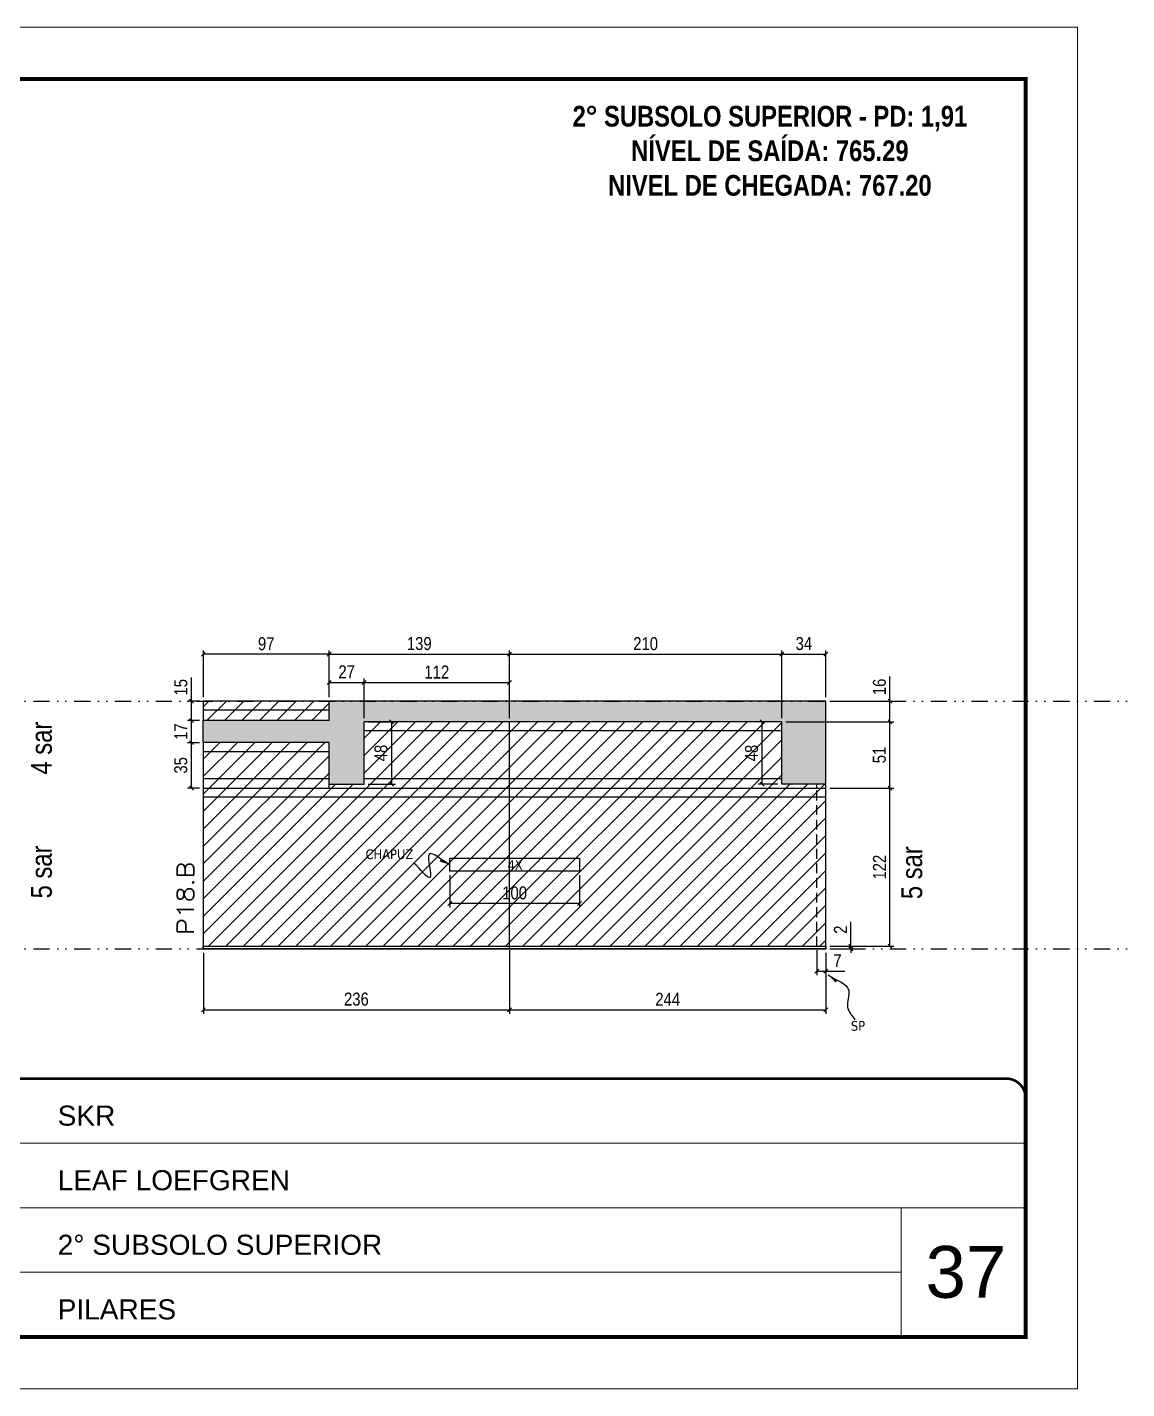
# Model space of a CAD drawing. Extents: x 13741 to 27878, y -21631 to 6985.
# Drawn here: x 15089 to 15936, y -4402 to -3352 of the extents above; entities that cross this region are included whole.
import ezdxf

# ---------------------------------------------------------------- set-up
doc = ezdxf.new("R2010")
doc.units = 0
for name, pattern in [('CONTINUO', [0]), ('DASHED', [0.75, 0.5, -0.25]), ('DIVIDE2', [0.625, 0.25, -0.125, 0, -0.125, 0, -0.125]), ('HIDDEN', [0.375, 0.25, -0.125])]:
    doc.linetypes.add(name, pattern=pattern)
for name, color, linetype, lineweight in [('CARIMBO', 255, 'Continuous', 9), ('Folhas', 255, 'Continuous', 9), ('Hachura', 251, 'Continuous', 9), ('SARRAFO DE PRESSAO', 251, 'DASHED', 9), ('Texto Seção', 7, 'Continuous', 15)]:
    doc.layers.add(name, color=color, linetype=linetype, lineweight=lineweight)
for name, color, linetype in [('COTA', 241, 'Continuous'), ('NOMENCLATURA', 7, 'Continuous'), ('Nível', 160, 'Continuous'), ('Painéis', 200, 'Continuous'), ('SARR_2.2x10', 60, 'Continuous'), ('SARR_2.2x7', 40, 'Continuous'), ('Sarrafo de Pressão', 42, 'HIDDEN'), ('texto', 7, 'Continuous')]:
    doc.layers.add(name, color=color, linetype=linetype)
doc.styles.add('ARIAL', font='arial.ttf')
doc.styles.add('ARIAL_NARROW', font='ARIALN.TTF', dxfattribs={"height": 0.2})
doc.styles.add('COTA TECNICA', font='techl___.ttf', dxfattribs={"height": 10})
doc.styles.add('COTA TECNICA-50', font='techl___.ttf', dxfattribs={"height": 10})
doc.styles.add('REGUA-120', font='ROMANS.shx', dxfattribs={"height": 15})
doc.styles.add('ROMANC', font='techb___.ttf', dxfattribs={"height": 2.5})
doc.styles.get("Standard").update_dxf_attribs({"font": 'arial.ttf'})
doc.styles.add('Tecnologia', font='')
doc.styles.get('Tecnologia').set_extended_font_data('Forgotten Futurist')
doc.dimstyles.new('COTA PAINEL-50', dxfattribs={"dimtxt": 10, "dimasz": 3, "dimexe": 3, "dimexo": 3, "dimgap": 3, "dimtad": 1, "dimdec": 1, "dimzin": 12, "dimdsep": 46, "dimtxsty": 'COTA TECNICA-50', "dimblk1": 'OBLIQUE', "dimblk2": 'OBLIQUE', "dimsah": 1, "dimcen": 0.9, "dimclrd": 4, "dimclre": 4, "dimclrt": 240, "dimadec": 1, "dimazin": 3, "dimtfac": 1, "dimtdec": 1, "dimtmove": 0, "dimatfit": 3, "dimfxl": 1, "dimtolj": 1, "dimtzin": 12, "dimarcsym": 0})
doc.dimstyles.new('PAINEL', dxfattribs={"dimtxt": 10, "dimasz": 3, "dimexe": 3, "dimexo": 3, "dimgap": 3, "dimtad": 1, "dimdec": 1, "dimzin": 12, "dimdsep": 46, "dimtxsty": 'COTA TECNICA', "dimblk1": 'OBLIQUE', "dimblk2": 'OBLIQUE', "dimsah": 1, "dimcen": 0.9, "dimclrd": 4, "dimclre": 4, "dimclrt": 240, "dimadec": 1, "dimazin": 3, "dimtfac": 1, "dimtdec": 1, "dimtmove": 0, "dimatfit": 3, "dimfxl": 1, "dimtolj": 1, "dimtzin": 12, "dimarcsym": 0})
doc.dimstyles.get("Standard").update_dxf_attribs({"dimtxt": 0.18, "dimasz": 0.18, "dimexe": 0.18, "dimexo": 0.0625, "dimgap": 0.09, "dimtad": 0, "dimtih": 1, "dimtoh": 1, "dimdec": 4, "dimzin": 0, "dimdsep": 46, "dimtxsty": 'Standard', "dimcen": 0.09, "dimadec": 0, "dimazin": 0, "dimtfac": 1, "dimtdec": 4, "dimtofl": 0, "dimtmove": 0, "dimatfit": 3, "dimfxl": 1, "dimtolj": 1, "dimtzin": 0, "dimarcsym": 0})

# ---------------------------------------------------------------- blocks, each defined once
blk = doc.blocks.new('9999999999')
at = {"color": 30, "linetype": 'CONTINUO'}
for p, q in [((98564.6, 34230.2), (98564.6, 34429.4)), ((98564.6, 34379.6), (99584, 34379.6)), ((98564.6, 34329.8), (99488, 34329.8)), ((99584, 34329.8), (99488, 34329.8)), ((99488, 34329.8), (99488, 34230.2)), ((98564.6, 34280), (99488, 34280))]:
    blk.add_line(p, q, dxfattribs=at)
at = {"color": 30, "linetype": 'CONTINUO', "const_width": 2}
blk.add_lwpolyline([(99584, 34230.2), (99584, 34414.4, 0.414214), (99569, 34429.4), (98229, 34429.4, 0.414214), (98214, 34414.4), (98214, 34245.2, 0.414214), (98229, 34230.2), (99584, 34230.2)], format="xyb", dxfattribs=at)
at = {"layer": 'Folhas'}
blk.add_lwpolyline([(98139, 34190.2), (99624, 34190.2), (99624, 35240.2), (98139, 35240.2)], close=True, dxfattribs=at)
at = {"layer": 'Folhas', "color": 30, "const_width": 3}
blk.add_lwpolyline([(98214, 34230.2), (99584, 34230.2), (99584, 35200.2), (98214, 35200.2)], close=True, dxfattribs=at)
at = {"color": 7, "linetype": 'Continuous', "ltscale": 5, "style": 'ARIAL'}
for s, height, p in [('SKR', 15.48, (98837.7, 34393.1)), ('LEAF LOEFGREN', 15.483, (98837.7, 34343.3)), ('2° SUBSOLO SUPERIOR', 15.483, (98837.7, 34293.5)), ('NOVA SISTEMAS CONSTRUTIVOS', 11.059, (98263.2, 34267.2)), ('PILARES', 15.48, (98837.7, 34243.7))]:
    blk.add_text(s, height=height, dxfattribs=at).set_placement(p)
at = {"layer": 'Folhas', "color": 7, "style": 'Tecnologia', "width": 1.5}
for s, p in [('CLIENTE:', (98573.7, 34397.2)), ('OBRA:', (98573.7, 34347.3)), ('PAVIMENTO:', (98573.7, 34297.5)), ('PROJETO:', (98573.7, 34247.7))]:
    blk.add_text(s, height=14, dxfattribs=at).set_placement(p)
blk = doc.blocks.new('_Oblique')
at = {"color": 0, "linetype": 'ByBlock', "lineweight": -2}
blk.add_line((-0.5, -0.5), (0.5, 0.5), dxfattribs=at)
blk = doc.blocks.new('*D1741')
at = {"layer": 'COTA', "color": 4, "lineweight": -2, "transparency": 16777216}
for p, q in [((15697.5, -4064.2), (15697.5, -4083.4)), ((15704.5, -4066.2), (15704.5, -4083.4)), ((15697.5, -4080.4), (15704.5, -4080.4)), ((15704.5, -4080.4), (15719.2, -4080.4))]:
    blk.add_line(p, q, dxfattribs=at)
at = {"layer": 'Defpoints', "color": 0, "transparency": 16777216}
for p in [(15697.5, -4061.2), (15704.5, -4063.2), (15704.5, -4080.4)]:
    blk.add_point(p, dxfattribs=at)
at = {"layer": 'COTA', "color": 4, "lineweight": -2, "transparency": 16777216, "xscale": 3, "yscale": 3, "zscale": 3, "rotation": 180}
blk.add_blockref('_Oblique', (15697.5, -4080.4), dxfattribs=at)
at = {"layer": 'COTA', "color": 4, "lineweight": -2, "transparency": 16777216, "xscale": 3, "yscale": 3, "zscale": 3}
blk.add_blockref('_Oblique', (15704.5, -4080.4), dxfattribs=at)
at = {"layer": 'COTA', "color": 240, "transparency": 16777216, "insert": (15713.4, -4072.3), "char_height": 10, "attachment_point": 5, "style": 'COTA TECNICA-50'}
blk.add_mtext('\\A1;7', dxfattribs=at)
blk = doc.blocks.new('*D1742')
at = {"layer": 'COTA', "color": 4, "lineweight": -2, "transparency": 16777216}
for p, q in [((15723.7, -4061.2), (15723.7, -4042.4)), ((15707.5, -4061.2), (15726.7, -4061.2)), ((15707.5, -4063.2), (15726.7, -4063.2)), ((15723.7, -4063.2), (15723.7, -4061.2)), ((15723.7, -4063.2), (15723.7, -4066.2))]:
    blk.add_line(p, q, dxfattribs=at)
at = {"layer": 'Defpoints', "color": 0, "transparency": 16777216}
for p in [(15704.5, -4061.2), (15704.5, -4063.2), (15723.7, -4063.2)]:
    blk.add_point(p, dxfattribs=at)
at = {"layer": 'COTA', "color": 4, "lineweight": -2, "transparency": 16777216, "xscale": 3, "yscale": 3, "zscale": 3}
for p, rotation in [((15723.7, -4061.2), 270), ((15723.7, -4063.2), 90)]:
    blk.add_blockref('_Oblique', p, dxfattribs=dict(at, rotation=rotation))
at = {"layer": 'COTA', "color": 240, "transparency": 16777216, "insert": (15715.7, -4048.4), "char_height": 10, "attachment_point": 5, "rotation": 90, "style": 'COTA TECNICA-50'}
blk.add_mtext('\\A1;2', dxfattribs=at)
blk = doc.blocks.new('*D1743')
at = {"layer": 'COTA', "color": 4, "lineweight": -2, "transparency": 16777216}
for p, q in [((15707.5, -3939.2), (15756.9, -3939.2)), ((15753.9, -4061.2), (15753.9, -3939.2)), ((15707.5, -4061.2), (15756.9, -4061.2))]:
    blk.add_line(p, q, dxfattribs=at)
at = {"layer": 'Defpoints', "color": 0, "transparency": 16777216}
for p in [(15704.5, -3939.2), (15753.9, -3939.2), (15704.5, -4061.2)]:
    blk.add_point(p, dxfattribs=at)
at = {"layer": 'COTA', "color": 4, "lineweight": -2, "transparency": 16777216, "xscale": 3, "yscale": 3, "zscale": 3}
for p, rotation in [((15753.9, -3939.2), 90), ((15753.9, -4061.2), 270)]:
    blk.add_blockref('_Oblique', p, dxfattribs=dict(at, rotation=rotation))
at = {"layer": 'COTA', "color": 240, "transparency": 16777216, "insert": (15745.8, -4000.2), "char_height": 10, "attachment_point": 5, "rotation": 90, "style": 'COTA TECNICA'}
blk.add_mtext('\\A1;122', dxfattribs=at)
blk = doc.blocks.new('*D1747')
at = {"layer": 'COTA', "color": 4, "linetype": 'ByBlock', "lineweight": -2, "transparency": 16777216}
for p, q in [((15414.5, -4006.3), (15414.5, -4031.2)), ((15514.5, -4006.3), (15514.5, -4031.2)), ((15514.5, -4028.2), (15414.5, -4028.2))]:
    blk.add_line(p, q, dxfattribs=at)
at = {"layer": 'Defpoints', "color": 0, "linetype": 'ByBlock', "transparency": 16777216}
for p in [(15414.5, -4003.3), (15514.5, -4003.3), (15414.5, -4028.2)]:
    blk.add_point(p, dxfattribs=at)
at = {"layer": 'COTA', "color": 4, "linetype": 'ByBlock', "lineweight": -2, "transparency": 16777216, "xscale": 3, "yscale": 3, "zscale": 3, "rotation": 180}
blk.add_blockref('_Oblique', (15414.5, -4028.2), dxfattribs=at)
at = {"layer": 'COTA', "color": 4, "linetype": 'ByBlock', "lineweight": -2, "transparency": 16777216, "xscale": 3, "yscale": 3, "zscale": 3}
blk.add_blockref('_Oblique', (15514.5, -4028.2), dxfattribs=at)
at = {"layer": 'COTA', "color": 240, "linetype": 'ByBlock', "transparency": 16777216, "insert": (15464.5, -4020.1), "char_height": 10, "attachment_point": 5, "style": 'COTA TECNICA'}
blk.add_mtext('\\A1;100', dxfattribs=at)
blk = doc.blocks.new('*D1748')
at = {"layer": 'COTA', "color": 4, "lineweight": -2, "transparency": 16777216}
for p, q in [((15224.5, -4066.2), (15224.5, -4113.2)), ((15460.5, -4064.2), (15460.5, -4113.2)), ((15224.5, -4110.2), (15460.5, -4110.2))]:
    blk.add_line(p, q, dxfattribs=at)
at = {"layer": 'Defpoints', "color": 0, "transparency": 16777216}
for p in [(15224.5, -4063.2), (15460.5, -4061.2), (15460.5, -4110.2)]:
    blk.add_point(p, dxfattribs=at)
at = {"layer": 'COTA', "color": 4, "lineweight": -2, "transparency": 16777216, "xscale": 3, "yscale": 3, "zscale": 3, "rotation": 180}
blk.add_blockref('_Oblique', (15224.5, -4110.2), dxfattribs=at)
at = {"layer": 'COTA', "color": 4, "lineweight": -2, "transparency": 16777216, "xscale": 3, "yscale": 3, "zscale": 3}
blk.add_blockref('_Oblique', (15460.5, -4110.2), dxfattribs=at)
at = {"layer": 'COTA', "color": 240, "transparency": 16777216, "insert": (15342.5, -4102), "char_height": 10, "attachment_point": 5, "style": 'COTA TECNICA'}
blk.add_mtext('\\A1;236', dxfattribs=at)
blk = doc.blocks.new('*D1749')
at = {"layer": 'COTA', "color": 4, "lineweight": -2, "transparency": 16777216}
for p, q in [((15460.5, -4064.2), (15460.5, -4113.2)), ((15704.5, -4066.2), (15704.5, -4113.2)), ((15460.5, -4110.2), (15704.5, -4110.2))]:
    blk.add_line(p, q, dxfattribs=at)
at = {"layer": 'Defpoints', "color": 0, "transparency": 16777216}
for p in [(15460.5, -4061.2), (15704.5, -4063.2), (15704.5, -4110.2)]:
    blk.add_point(p, dxfattribs=at)
at = {"layer": 'COTA', "color": 4, "lineweight": -2, "transparency": 16777216, "xscale": 3, "yscale": 3, "zscale": 3, "rotation": 180}
blk.add_blockref('_Oblique', (15460.5, -4110.2), dxfattribs=at)
at = {"layer": 'COTA', "color": 4, "lineweight": -2, "transparency": 16777216, "xscale": 3, "yscale": 3, "zscale": 3}
blk.add_blockref('_Oblique', (15704.5, -4110.2), dxfattribs=at)
at = {"layer": 'COTA', "color": 240, "transparency": 16777216, "insert": (15582.5, -4102.1), "char_height": 10, "attachment_point": 5, "style": 'COTA TECNICA'}
blk.add_mtext('\\A1;244', dxfattribs=at)
blk = doc.blocks.new('*D1778')
at = {"layer": 'COTA', "color": 4, "lineweight": -2, "transparency": 16777216}
for p, q in [((15673.5, -3888.2), (15756.9, -3888.2)), ((15753.9, -3939.2), (15753.9, -3888.2)), ((15707.5, -3939.2), (15756.9, -3939.2))]:
    blk.add_line(p, q, dxfattribs=at)
at = {"layer": 'Defpoints', "color": 0, "transparency": 16777216}
for p in [(15670.5, -3888.2), (15753.9, -3888.2), (15704.5, -3939.2)]:
    blk.add_point(p, dxfattribs=at)
at = {"layer": 'COTA', "color": 4, "lineweight": -2, "transparency": 16777216, "xscale": 3, "yscale": 3, "zscale": 3}
for p, rotation in [((15753.9, -3888.2), 90), ((15753.9, -3939.2), 270)]:
    blk.add_blockref('_Oblique', p, dxfattribs=dict(at, rotation=rotation))
at = {"layer": 'COTA', "color": 240, "transparency": 16777216, "insert": (15745.7, -3913.7), "char_height": 10, "attachment_point": 5, "rotation": 90, "style": 'COTA TECNICA'}
blk.add_mtext('\\A1;51', dxfattribs=at)
blk = doc.blocks.new('*D1779')
at = {"layer": 'COTA', "color": 4, "lineweight": -2, "transparency": 16777216}
for p, q in [((15753.9, -3872.2), (15753.9, -3853.2)), ((15707.5, -3872.2), (15756.9, -3872.2)), ((15753.9, -3888.2), (15753.9, -3872.2)), ((15673.5, -3888.2), (15756.9, -3888.2))]:
    blk.add_line(p, q, dxfattribs=at)
at = {"layer": 'Defpoints', "color": 0, "transparency": 16777216}
for p in [(15704.5, -3872.2), (15753.9, -3872.2), (15670.5, -3888.2)]:
    blk.add_point(p, dxfattribs=at)
at = {"layer": 'COTA', "color": 4, "lineweight": -2, "transparency": 16777216, "xscale": 3, "yscale": 3, "zscale": 3}
for p, rotation in [((15753.9, -3872.2), 90), ((15753.9, -3888.2), 270)]:
    blk.add_blockref('_Oblique', p, dxfattribs=dict(at, rotation=rotation))
at = {"layer": 'COTA', "color": 240, "transparency": 16777216, "insert": (15745.8, -3861.2), "char_height": 10, "attachment_point": 5, "rotation": 90, "style": 'COTA TECNICA'}
blk.add_mtext('\\A1;16', dxfattribs=at)
blk = doc.blocks.new('*D1780')
at = {"layer": 'COTA', "color": 4, "lineweight": -2, "transparency": 16777216}
for p, q in [((15224.5, -3869.2), (15224.5, -3833)), ((15321.5, -3836), (15224.5, -3836)), ((15321.5, -3869.2), (15321.5, -3833))]:
    blk.add_line(p, q, dxfattribs=at)
at = {"layer": 'Defpoints', "color": 0, "transparency": 16777216}
for p in [(15224.5, -3836), (15224.5, -3872.2), (15321.5, -3872.2)]:
    blk.add_point(p, dxfattribs=at)
at = {"layer": 'COTA', "color": 4, "lineweight": -2, "transparency": 16777216, "xscale": 3, "yscale": 3, "zscale": 3, "rotation": 180}
blk.add_blockref('_Oblique', (15224.5, -3836), dxfattribs=at)
at = {"layer": 'COTA', "color": 4, "lineweight": -2, "transparency": 16777216, "xscale": 3, "yscale": 3, "zscale": 3}
blk.add_blockref('_Oblique', (15321.5, -3836), dxfattribs=at)
at = {"layer": 'COTA', "color": 240, "transparency": 16777216, "insert": (15273, -3827.9), "char_height": 10, "attachment_point": 5, "style": 'COTA TECNICA'}
blk.add_mtext('\\A1;97', dxfattribs=at)
blk = doc.blocks.new('*D1781')
at = {"layer": 'COTA', "color": 4, "lineweight": -2, "transparency": 16777216}
for p, q in [((15321.5, -3869.2), (15321.5, -3854.7)), ((15321.5, -3857.7), (15348.5, -3857.7)), ((15348.5, -3885.2), (15348.5, -3854.7))]:
    blk.add_line(p, q, dxfattribs=at)
at = {"layer": 'Defpoints', "color": 0, "transparency": 16777216}
for p in [(15348.5, -3857.7), (15321.5, -3872.2), (15348.5, -3888.2)]:
    blk.add_point(p, dxfattribs=at)
at = {"layer": 'COTA', "color": 4, "lineweight": -2, "transparency": 16777216, "xscale": 3, "yscale": 3, "zscale": 3, "rotation": 180}
blk.add_blockref('_Oblique', (15321.5, -3857.7), dxfattribs=at)
at = {"layer": 'COTA', "color": 4, "lineweight": -2, "transparency": 16777216, "xscale": 3, "yscale": 3, "zscale": 3}
blk.add_blockref('_Oblique', (15348.5, -3857.7), dxfattribs=at)
at = {"layer": 'COTA', "color": 240, "transparency": 16777216, "insert": (15335, -3849.6), "char_height": 10, "attachment_point": 5, "style": 'COTA TECNICA'}
blk.add_mtext('\\A1;27', dxfattribs=at)
blk = doc.blocks.new('*D1782')
at = {"layer": 'COTA', "color": 4, "lineweight": -2, "transparency": 16777216}
for p, q in [((15348.5, -3885.2), (15348.5, -3854.7)), ((15348.5, -3857.7), (15460.5, -3857.7)), ((15460.5, -3885.2), (15460.5, -3854.7))]:
    blk.add_line(p, q, dxfattribs=at)
at = {"layer": 'Defpoints', "color": 0, "transparency": 16777216}
for p in [(15460.5, -3857.7), (15348.5, -3888.2), (15460.5, -3888.2)]:
    blk.add_point(p, dxfattribs=at)
at = {"layer": 'COTA', "color": 4, "lineweight": -2, "transparency": 16777216, "xscale": 3, "yscale": 3, "zscale": 3, "rotation": 180}
blk.add_blockref('_Oblique', (15348.5, -3857.7), dxfattribs=at)
at = {"layer": 'COTA', "color": 4, "lineweight": -2, "transparency": 16777216, "xscale": 3, "yscale": 3, "zscale": 3}
blk.add_blockref('_Oblique', (15460.5, -3857.7), dxfattribs=at)
at = {"layer": 'COTA', "color": 240, "transparency": 16777216, "insert": (15404.5, -3849.7), "char_height": 10, "attachment_point": 5, "style": 'COTA TECNICA'}
blk.add_mtext('\\A1;112', dxfattribs=at)
blk = doc.blocks.new('*D1783')
at = {"layer": 'COTA', "color": 4, "lineweight": -2, "transparency": 16777216}
for p, q in [((15460.5, -3885.2), (15460.5, -3833)), ((15460.5, -3836), (15670.5, -3836)), ((15670.5, -3885.2), (15670.5, -3833))]:
    blk.add_line(p, q, dxfattribs=at)
at = {"layer": 'Defpoints', "color": 0, "transparency": 16777216}
for p in [(15670.5, -3836), (15460.5, -3888.2), (15670.5, -3888.2)]:
    blk.add_point(p, dxfattribs=at)
at = {"layer": 'COTA', "color": 4, "lineweight": -2, "transparency": 16777216, "xscale": 3, "yscale": 3, "zscale": 3, "rotation": 180}
blk.add_blockref('_Oblique', (15460.5, -3836), dxfattribs=at)
at = {"layer": 'COTA', "color": 4, "lineweight": -2, "transparency": 16777216, "xscale": 3, "yscale": 3, "zscale": 3}
blk.add_blockref('_Oblique', (15670.5, -3836), dxfattribs=at)
at = {"layer": 'COTA', "color": 240, "transparency": 16777216, "insert": (15565.5, -3827.9), "char_height": 10, "attachment_point": 5, "style": 'COTA TECNICA'}
blk.add_mtext('\\A1;210', dxfattribs=at)
blk = doc.blocks.new('*D1784')
at = {"layer": 'COTA', "color": 4, "lineweight": -2, "transparency": 16777216}
for p, q in [((15670.5, -3885.2), (15670.5, -3833)), ((15670.5, -3836), (15704.5, -3836)), ((15704.5, -3869.2), (15704.5, -3833))]:
    blk.add_line(p, q, dxfattribs=at)
at = {"layer": 'Defpoints', "color": 0, "transparency": 16777216}
for p in [(15704.5, -3836), (15704.5, -3872.2), (15670.5, -3888.2)]:
    blk.add_point(p, dxfattribs=at)
at = {"layer": 'COTA', "color": 4, "lineweight": -2, "transparency": 16777216, "xscale": 3, "yscale": 3, "zscale": 3, "rotation": 180}
blk.add_blockref('_Oblique', (15670.5, -3836), dxfattribs=at)
at = {"layer": 'COTA', "color": 4, "lineweight": -2, "transparency": 16777216, "xscale": 3, "yscale": 3, "zscale": 3}
blk.add_blockref('_Oblique', (15704.5, -3836), dxfattribs=at)
at = {"layer": 'COTA', "color": 240, "transparency": 16777216, "insert": (15687.5, -3827.8), "char_height": 10, "attachment_point": 5, "style": 'COTA TECNICA'}
blk.add_mtext('\\A1;34', dxfattribs=at)
blk = doc.blocks.new('*D1785')
at = {"layer": 'COTA', "color": 4, "lineweight": -2, "transparency": 16777216}
for p, q in [((15221.5, -3904.2), (15212.3, -3904.2)), ((15215.3, -3939.2), (15215.3, -3904.2)), ((15221.5, -3939.2), (15212.3, -3939.2))]:
    blk.add_line(p, q, dxfattribs=at)
at = {"layer": 'Defpoints', "color": 0, "transparency": 16777216}
for p in [(15215.3, -3904.2), (15224.5, -3904.2), (15224.5, -3939.2)]:
    blk.add_point(p, dxfattribs=at)
at = {"layer": 'COTA', "color": 4, "lineweight": -2, "transparency": 16777216, "xscale": 3, "yscale": 3, "zscale": 3}
for p, rotation in [((15215.3, -3904.2), 90), ((15215.3, -3939.2), 270)]:
    blk.add_blockref('_Oblique', p, dxfattribs=dict(at, rotation=rotation))
at = {"layer": 'COTA', "color": 240, "transparency": 16777216, "insert": (15207.1, -3921.7), "char_height": 10, "attachment_point": 5, "rotation": 90, "style": 'COTA TECNICA'}
blk.add_mtext('\\A1;35', dxfattribs=at)
blk = doc.blocks.new('*D1786')
at = {"layer": 'COTA', "color": 4, "lineweight": -2, "transparency": 16777216}
for p, q in [((15221.5, -3887.2), (15212.3, -3887.2)), ((15215.3, -3904.2), (15215.3, -3887.2)), ((15221.5, -3904.2), (15212.3, -3904.2))]:
    blk.add_line(p, q, dxfattribs=at)
at = {"layer": 'Defpoints', "color": 0, "transparency": 16777216}
for p in [(15215.3, -3887.2), (15224.5, -3887.2), (15224.5, -3904.2)]:
    blk.add_point(p, dxfattribs=at)
at = {"layer": 'COTA', "color": 4, "lineweight": -2, "transparency": 16777216, "xscale": 3, "yscale": 3, "zscale": 3}
for p, rotation in [((15215.3, -3887.2), 90), ((15215.3, -3904.2), 270)]:
    blk.add_blockref('_Oblique', p, dxfattribs=dict(at, rotation=rotation))
at = {"layer": 'COTA', "color": 240, "transparency": 16777216, "insert": (15207.2, -3895.7), "char_height": 10, "attachment_point": 5, "rotation": 90, "style": 'COTA TECNICA'}
blk.add_mtext('\\A1;17', dxfattribs=at)
blk = doc.blocks.new('*D1787')
at = {"layer": 'COTA', "color": 4, "lineweight": -2, "transparency": 16777216}
for p, q in [((15215.3, -3872.2), (15215.3, -3853.8)), ((15221.5, -3872.2), (15212.3, -3872.2)), ((15215.3, -3887.2), (15215.3, -3872.2)), ((15221.5, -3887.2), (15212.3, -3887.2))]:
    blk.add_line(p, q, dxfattribs=at)
at = {"layer": 'Defpoints', "color": 0, "transparency": 16777216}
for p in [(15215.3, -3872.2), (15224.5, -3872.2), (15224.5, -3887.2)]:
    blk.add_point(p, dxfattribs=at)
at = {"layer": 'COTA', "color": 4, "lineweight": -2, "transparency": 16777216, "xscale": 3, "yscale": 3, "zscale": 3}
for p, rotation in [((15215.3, -3872.2), 90), ((15215.3, -3887.2), 270)]:
    blk.add_blockref('_Oblique', p, dxfattribs=dict(at, rotation=rotation))
at = {"layer": 'COTA', "color": 240, "transparency": 16777216, "insert": (15207.2, -3861.5), "char_height": 10, "attachment_point": 5, "rotation": 90, "style": 'COTA TECNICA'}
blk.add_mtext('\\A1;15', dxfattribs=at)
blk = doc.blocks.new('*D1788')
at = {"layer": 'COTA', "color": 4, "lineweight": -2, "transparency": 16777216}
for p, q in [((15351.5, -3888.2), (15372.6, -3888.2)), ((15369.6, -3888.2), (15369.6, -3936.2)), ((15351.5, -3936.2), (15372.6, -3936.2))]:
    blk.add_line(p, q, dxfattribs=at)
at = {"layer": 'Defpoints', "color": 0, "transparency": 16777216}
for p in [(15348.5, -3888.2), (15348.5, -3936.2), (15369.6, -3936.2)]:
    blk.add_point(p, dxfattribs=at)
at = {"layer": 'COTA', "color": 4, "lineweight": -2, "transparency": 16777216, "xscale": 3, "yscale": 3, "zscale": 3}
for p, rotation in [((15369.6, -3888.2), 90), ((15369.6, -3936.2), 270)]:
    blk.add_blockref('_Oblique', p, dxfattribs=dict(at, rotation=rotation))
at = {"layer": 'COTA', "color": 240, "transparency": 16777216, "insert": (15361.5, -3912.2), "char_height": 10, "attachment_point": 5, "rotation": 90, "style": 'COTA TECNICA'}
blk.add_mtext('\\A1;48', dxfattribs=at)
blk = doc.blocks.new('*D1789')
at = {"layer": 'COTA', "color": 4, "lineweight": -2, "transparency": 16777216}
for p, q in [((15321.5, -3869.2), (15321.5, -3833)), ((15321.5, -3836), (15460.5, -3836)), ((15460.5, -3885.2), (15460.5, -3833))]:
    blk.add_line(p, q, dxfattribs=at)
at = {"layer": 'Defpoints', "color": 0, "transparency": 16777216}
for p in [(15460.5, -3836), (15321.5, -3872.2), (15460.5, -3888.2)]:
    blk.add_point(p, dxfattribs=at)
at = {"layer": 'COTA', "color": 4, "lineweight": -2, "transparency": 16777216, "xscale": 3, "yscale": 3, "zscale": 3, "rotation": 180}
blk.add_blockref('_Oblique', (15321.5, -3836), dxfattribs=at)
at = {"layer": 'COTA', "color": 4, "lineweight": -2, "transparency": 16777216, "xscale": 3, "yscale": 3, "zscale": 3}
blk.add_blockref('_Oblique', (15460.5, -3836), dxfattribs=at)
at = {"layer": 'COTA', "color": 240, "transparency": 16777216, "insert": (15391, -3827.8), "char_height": 10, "attachment_point": 5, "style": 'COTA TECNICA'}
blk.add_mtext('\\A1;139', dxfattribs=at)
blk = doc.blocks.new('*D1790')
at = {"layer": 'COTA', "color": 4, "lineweight": -2, "transparency": 16777216}
for p, q in [((15667.5, -3888.2), (15652.3, -3888.2)), ((15655.3, -3936.2), (15655.3, -3888.2)), ((15667.5, -3936.2), (15652.3, -3936.2))]:
    blk.add_line(p, q, dxfattribs=at)
at = {"layer": 'Defpoints', "color": 0, "transparency": 16777216}
for p in [(15655.3, -3888.2), (15670.5, -3888.2), (15670.5, -3936.2)]:
    blk.add_point(p, dxfattribs=at)
at = {"layer": 'COTA', "color": 4, "lineweight": -2, "transparency": 16777216, "xscale": 3, "yscale": 3, "zscale": 3}
for p, rotation in [((15655.3, -3888.2), 90), ((15655.3, -3936.2), 270)]:
    blk.add_blockref('_Oblique', p, dxfattribs=dict(at, rotation=rotation))
at = {"layer": 'COTA', "color": 240, "transparency": 16777216, "insert": (15647.2, -3912.2), "char_height": 10, "attachment_point": 5, "rotation": 90, "style": 'COTA TECNICA'}
blk.add_mtext('\\A1;48', dxfattribs=at)

msp = doc.modelspace()

# ---------------------------------------------------------------- hatches: boundary and pattern name
at = {"layer": 'COTA'}
h = msp.add_hatch(dxfattribs=at)
h.set_pattern_fill('AR-CONC', color=256, scale=0.03)
h.paths.add_polyline_path([(15348.49, -3888.17), (15670.49, -3888.17), (15670.49, -3936.17), (15704.49, -3936.17), (15704.49, -3872.17), (15321.49, -3872.17), (15321.49, -3887.17), (15224.49, -3887.17), (15224.49, -3904.17), (15321.49, -3904.17), (15321.49, -3936.17), (15348.49, -3936.17)])
at = {"layer": 'Hachura', "linetype": 'ByBlock'}
h = msp.add_hatch(dxfattribs=at)
h.set_pattern_fill('ANSI31', color=256, scale=3)
h.paths.add_polyline_path([(15321.49, -3887.17), (15321.49, -3872.17), (15224.49, -3872.17), (15224.49, -3887.17)])
h.paths.add_polyline_path([(15321.49, -3939.17), (15321.49, -3904.17), (15224.49, -3904.17), (15224.49, -3939.17)])
h.paths.add_polyline_path([(15460.49, -3939.17), (15460.49, -3888.17), (15348.49, -3888.17), (15348.49, -3936.17), (15321.49, -3936.17), (15321.49, -3939.17)])
h.paths.add_polyline_path([(15460.49, -3888.17), (15460.49, -3939.17), (15704.49, -3939.17), (15704.49, -3936.17), (15670.49, -3936.17), (15670.49, -3888.17)])
h.paths.add_polyline_path([(15460.49, -3939.17), (15460.49, -4061.17), (15704.49, -4061.17), (15704.49, -3939.17)])
h.paths.add_polyline_path([(15224.49, -3939.17), (15224.49, -4061.17), (15460.49, -4061.17), (15460.49, -3939.17)])

# ---------------------------------------------------------------- linework, layer by layer
at = {"layer": 'COTA'}
for p, q in [((15704.49, -3872.17), (15321.49, -3872.17)), ((15704.49, -3936.17), (15704.49, -3872.17)), ((15224.49, -3904.17), (15224.49, -3887.17))]:
    msp.add_line(p, q, dxfattribs=at)
at = {"layer": 'Nível', "color": 4, "linetype": 'DIVIDE2', "ltscale": 50}
for p, q in [((13741.09, -3872.17), (21531.15, -3872.17)), ((13741.09, -4063.17), (21531.15, -4063.17))]:
    msp.add_line(p, q, dxfattribs=at)
at = {"layer": 'Painéis'}
for p, q in [((15224.49, -3872.17), (15224.49, -3887.17)), ((15321.49, -3872.17), (15224.49, -3872.17)), ((15321.49, -3887.17), (15321.49, -3872.17)), ((15321.49, -3887.17), (15224.49, -3887.17)), ((15670.49, -3888.17), (15348.49, -3888.17)), ((15348.49, -3936.17), (15348.49, -3888.17)), ((15460.49, -4063.17), (15460.49, -3888.17)), ((15670.49, -3936.17), (15670.49, -3888.17)), ((15321.49, -3904.17), (15224.49, -3904.17)), ((15224.49, -3904.17), (15224.49, -4063.17)), ((15321.49, -3939.17), (15321.49, -3904.17)), ((15321.49, -3936.17), (15348.49, -3936.17)), ((15704.49, -3936.17), (15670.49, -3936.17)), ((15704.49, -4063.17), (15704.49, -3936.17)), ((15224.49, -3939.17), (15704.49, -3939.17)), ((15224.49, -4063.17), (15704.49, -4063.17))]:
    msp.add_line(p, q, dxfattribs=at)
msp.add_lwpolyline([(15224.49, -4061.17), (15704.49, -4061.17), (15704.49, -4063.17), (15224.49, -4063.17)], close=True, dxfattribs=at)
at = {"layer": 'SARR_2.2x10'}
msp.add_lwpolyline([(15414.49, -3993.32), (15514.49, -3993.32), (15514.49, -4003.32), (15414.49, -4003.32)], close=True, dxfattribs=at)
at = {"layer": 'SARR_2.2x7'}
for p, q in [((15321.49, -3879.17), (15224.49, -3879.17)), ((15460.49, -3895.17), (15348.49, -3895.17)), ((15670.49, -3895.17), (15460.49, -3895.17)), ((15321.49, -3911.17), (15224.49, -3911.17)), ((15321.49, -3932.17), (15224.49, -3932.17)), ((15460.49, -3932.17), (15348.49, -3932.17)), ((15670.49, -3932.17), (15460.49, -3932.17)), ((15460.49, -3946.17), (15224.49, -3946.17)), ((15704.49, -3946.17), (15460.49, -3946.17))]:
    msp.add_line(p, q, dxfattribs=at)
at = {"layer": 'Sarrafo de Pressão', "ltscale": 30}
for p, q in [((15697.49, -3939.17), (15697.49, -3936.17)), ((15697.49, -4061.17), (15697.49, -3939.17))]:
    msp.add_line(p, q, dxfattribs=at)

# ---------------------------------------------------------------- block references
at = {"layer": 'SARRAFO DE PRESSAO', "color": 6, "linetype": 'ByBlock'}
msp.add_blockref('9999999999', (-83725.51, -38592.65), dxfattribs=at)

# ---------------------------------------------------------------- texts
at = {"layer": 'CARIMBO', "style": 'ARIAL'}
msp.add_text('37', height=40, dxfattribs=at).set_placement((15781.33, -4332.3))
at = {"layer": 'NOMENCLATURA', "style": 'ARIAL_NARROW'}
for s, p in [('4 sar', (15107.66, -3928.78)), ('5 sar', (15107.66, -4024.28)), ('5 sar', (15778.73, -4024.84))]:
    msp.add_text(s, height=16, rotation=90, dxfattribs=at).set_placement(p)
at = {"layer": 'NOMENCLATURA', "color": 2, "insert": (15661.31, -3386.39), "char_height": 16, "attachment_point": 2, "style": 'ROMANC'}
msp.add_mtext_dynamic_manual_height_columns('\\P2° SUBSOLO SUPERIOR - PD: 1,91\\PNÍVEL DE SAÍDA: 765.29\\PNIVEL DE CHEGADA: 767.20', width=432.3511, gutter_width=1, heights=[0], dxfattribs=at)
at = {"layer": 'texto', "color": 0, "char_height": 7.5, "attachment_point": 5}
for s, insert in [('{\\fTahoma|b0|i0|c0|p34;\\C4;CHAPUZ}', (15367.94, -3990.31)), ('{\\fTahoma|b0|i0|c0|p34;\\C4;4X}', (15464.88, -3998.62)), ('{\\fTahoma|b0|i0|c0|p34;\\C4;SP}', (15729.26, -4122.66))]:
    msp.add_mtext(s, dxfattribs=dict(at, insert=insert))
at = {"layer": 'Texto Seção', "style": 'REGUA-120', "width": 1.1}
msp.add_text('P18.B', height=13, rotation=90, dxfattribs=at).set_placement((15217.24, -4052.4))

# ---------------------------------------------------------------- dimensions: what is measured, and where the dimension line sits
at = {"layer": 'COTA'}
for base, p1, p2, dimstyle, picture, middle in [((15224.49, -3836.02), (15321.49, -3872.17), (15224.49, -3872.17), 'PAINEL', '*D1780', (15272.99, -3827.92)), ((15460.49, -3836.02), (15321.49, -3872.17), (15460.49, -3888.17), 'PAINEL', '*D1789', (15390.99, -3827.77)), ((15348.49, -3857.72), (15321.49, -3872.17), (15348.49, -3888.17), 'PAINEL', '*D1781', (15334.99, -3849.65)), ((15460.49, -4110.2), (15224.49, -4063.17), (15460.49, -4061.17), 'PAINEL', '*D1748', (15342.49, -4101.98)), ((15704.49, -4080.41), (15697.49, -4061.17), (15704.49, -4063.17), 'COTA PAINEL-50', '*D1741', (15713.35, -4072.33))]:
    dim = msp.add_linear_dim(base=base, p1=p1, p2=p2, dimstyle=dimstyle, dxfattribs=at)
    dim.commit()
    dim.dimension.update_dxf_attribs({"geometry": picture, "text_midpoint": middle})
for base, p1, p2, picture, middle in [((15670.49, -3836.02), (15460.49, -3888.17), (15670.49, -3888.17), '*D1783', (15565.49, -3827.92)), ((15704.49, -3836.02), (15670.49, -3888.17), (15704.49, -3872.17), '*D1784', (15687.49, -3827.8)), ((15460.49, -3857.72), (15348.49, -3888.17), (15460.49, -3888.17), '*D1782', (15404.49, -3849.66)), ((15704.49, -4110.2), (15460.49, -4061.17), (15704.49, -4063.17), '*D1749', (15582.49, -4102.12))]:
    dim = msp.add_linear_dim(base=base, p1=p1, p2=p2, dimstyle='PAINEL', override={"dimtmove": 1}, dxfattribs=at)
    dim.commit()
    dim.dimension.update_dxf_attribs({"geometry": picture, "text_midpoint": middle})
for base, p1, p2, picture, middle in [((15753.85, -3872.17), (15670.49, -3888.17), (15704.49, -3872.17), '*D1779', (15745.75, -3861.16)), ((15215.32, -3872.17), (15224.49, -3887.17), (15224.49, -3872.17), '*D1787', (15207.21, -3861.48)), ((15369.55, -3936.17), (15348.49, -3888.17), (15348.49, -3936.17), '*D1788', (15361.46, -3912.17)), ((15655.31, -3888.17), (15670.49, -3936.17), (15670.49, -3888.17), '*D1790', (15647.21, -3912.17)), ((15753.85, -3888.17), (15704.49, -3939.17), (15670.49, -3888.17), '*D1778', (15745.74, -3913.67)), ((15215.32, -3904.17), (15224.49, -3939.17), (15224.49, -3904.17), '*D1785', (15207.1, -3921.67)), ((15753.85, -3939.17), (15704.49, -4061.17), (15704.49, -3939.17), '*D1743', (15745.8, -4000.17))]:
    dim = msp.add_linear_dim(base=base, p1=p1, p2=p2, angle=90, dimstyle='PAINEL', dxfattribs=at)
    dim.commit()
    dim.dimension.update_dxf_attribs({"geometry": picture, "text_midpoint": middle})
dim = msp.add_linear_dim(base=(15215.32, -3887.17), p1=(15224.49, -3904.17), p2=(15224.49, -3887.17), angle=90, dimstyle='PAINEL', override={"dimtmove": 1}, dxfattribs=at)
dim.commit()
dim.dimension.update_dxf_attribs({"geometry": '*D1786', "text_midpoint": (15207.25, -3895.67)})
at = {"layer": 'COTA', "linetype": 'ByBlock'}
dim = msp.add_linear_dim(base=(15414.49, -4028.25), p1=(15514.49, -4003.32), p2=(15414.49, -4003.32), dimstyle='PAINEL', dxfattribs=at)
dim.commit()
dim.dimension.update_dxf_attribs({"geometry": '*D1747', "text_midpoint": (15464.49, -4020.15)})
at = {"layer": 'COTA'}
dim = msp.add_linear_dim(base=(15723.74, -4063.17), p1=(15704.49, -4061.17), p2=(15704.49, -4063.17), angle=90, dimstyle='COTA PAINEL-50', dxfattribs=at)
dim.commit()
dim.dimension.update_dxf_attribs({"geometry": '*D1742', "text_midpoint": (15723.74, -4048.42), "dimtype": 160})

# ---------------------------------------------------------------- leaders
at = {"layer": 'COTA', "path_type": 1}
for points in [[(15414.49, -3998.32), (15398.7, -3990.31), (15399.29, -4008.18), (15386.85, -3997.04)], [(15706.32, -4083.35), (15722.1, -4095.18), (15721.18, -4108.19), (15726.73, -4117.97)]]:
    msp.add_leader(points, dimstyle='Standard', override={"dimasz": 8}, dxfattribs=at)

doc.saveas('drawing.dxf')
